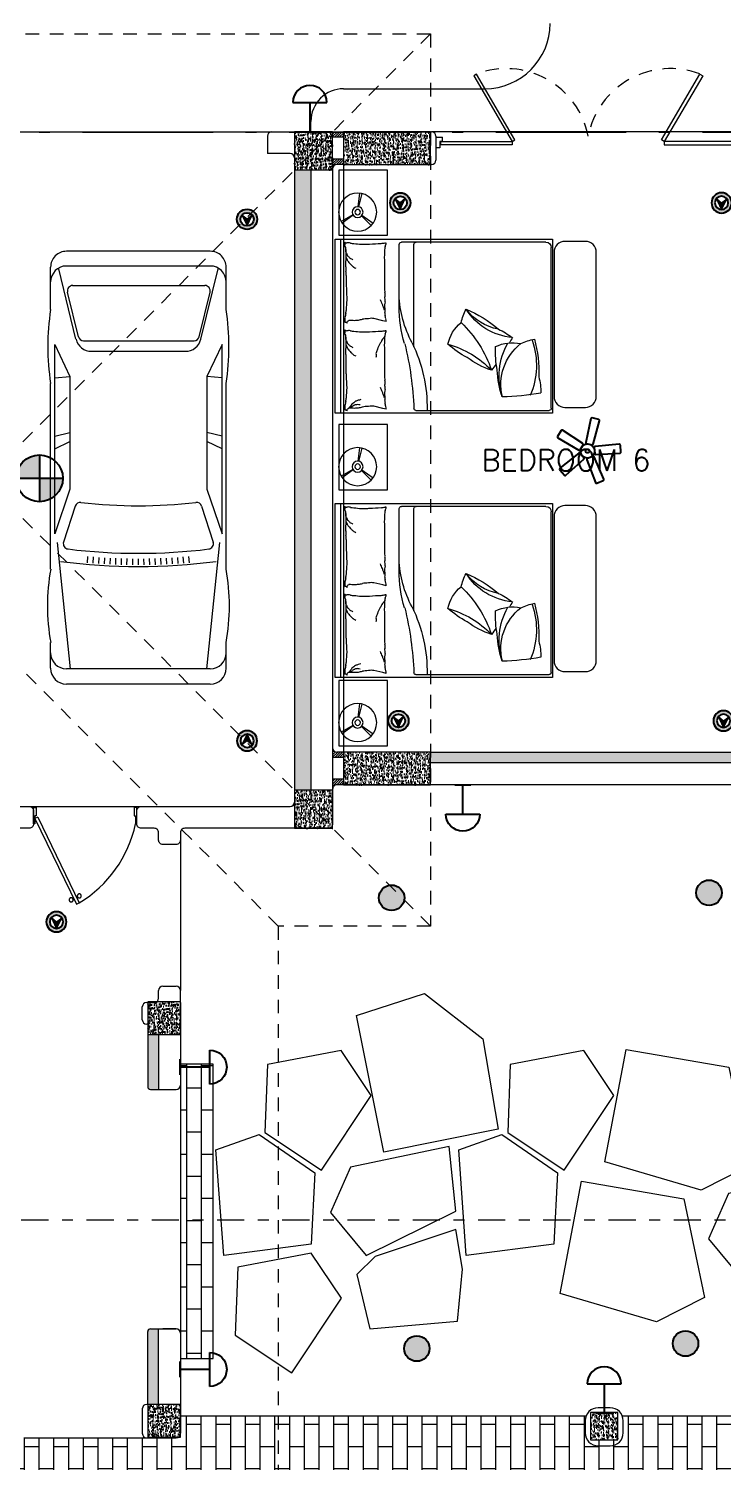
# Model space of a CAD drawing. Header units: metres. Extents: x 14 to 2416, y -346 to 476.
# Drawn here: x 33.16 to 39.54, y -214.56 to -201.39 of the extents above; entities that cross this region are included whole.
import ezdxf

# ---------------------------------------------------------------- set-up
doc = ezdxf.new("R2010")
doc.units = ezdxf.units.M
for name, pattern in [('0', [0]), ('ACAD_ISO10W100', [18, 12, -3, 0, -3]), ('CONTINU', [0]), ('DASHDOT', [1, 0.5, -0.25, 0, -0.25]), ('HIDDEN2', [0.1875, 0.125, -0.0625])]:
    doc.linetypes.add(name, pattern=pattern)
doc.layers.get('0').update_dxf_attribs({"linetype": '0', "lineweight": 20})
for name, color, linetype, lineweight in [('02_mobiliario', 250, 'Continuous', 5), ('A-ANNO-TEXT', 20, 'Continuous', 13), ('A-DOOR', 35, 'Continuous', 5), ('A-SECT-IDEN', 251, 'CONTINU', 9), ('A-WALL', 250, 'Continuous', 20), ('baños', 251, 'Continuous', 0), ('calle', 254, 'Continuous', 0), ('Columnas', 7, 'Continuous', 18), ('MAVA', 1, 'Continuous', 15), ('MOBILIARIOS', 252, 'Continuous', 0), ('piso', 253, 'Continuous', 0), ('PLF 01', 252, 'Continuous', 9), ('textos', 7, 'Continuous', 0)]:
    doc.layers.add(name, color=color, linetype=linetype, lineweight=lineweight)
doc.layers.add('HATCH', color=8, linetype='Continuous')
doc.layers.add('MAVA Luminarias', color=1, linetype='Continuous')
doc.layers.add('hatch piso', color=253, linetype='Continuous', lineweight=0, transparency=0.7)
doc.layers.add('RELLENO SECCION', color=8, linetype='Continuous', lineweight=0, transparency=0.4)
doc.layers.add('SOLAR', color=7, linetype='ACAD_ISO10W100', lineweight=9, true_color=0xff1414)
doc.layers.add('Techos 1', color=7, linetype='HIDDEN2', lineweight=9, true_color=0x42391a)
doc.styles.get("Standard").update_dxf_attribs({"font": 'arial.ttf', "height": 0.1875})

# ---------------------------------------------------------------- blocks, each defined once
blk = doc.blocks.new('puerta 1.00')
at = {"layer": 'A-DOOR'}
for p, q in [((-0.15, -0.012), (-0.937, -0.395)), ((-0.138, -0.038), (-0.925, -0.42)), ((-0.138, -0.038), (-0.15, -0.012)), ((-0.937, -0.395), (-0.925, -0.42)), ((-0.895, -0.374), (-0.9, -0.364)), ((-0.878, -0.366), (-0.883, -0.356)), ((-0.865, -0.392), (-0.86, -0.402)), ((-0.882, -0.4), (-0.877, -0.41))]:
    blk.add_line(p, q, dxfattribs=at)
for points in [[(-0.05, 0), (-0.05, -0.025), (-0.125, -0.025), (-0.125, -0.012), (-0.2, -0.012), (-0.2, 0), (-0.05, 0)], [(-0.05, -0.95), (-0.05, -0.925), (-0.125, -0.925), (-0.125, -0.937), (-0.2, -0.937), (-0.2, -0.95), (-0.05, -0.95)]]:
    blk.add_lwpolyline(points, dxfattribs=at)
blk.add_arc((0.037, 0.16), 1.123, 211.1336, 257.8343, dxfattribs=at)
for points in [[(-0.898, -0.364), (-0.903, -0.364), (-0.912, -0.359), (-0.917, -0.35), (-0.917, -0.34), (-0.912, -0.332), (-0.903, -0.327), (-0.893, -0.327), (-0.884, -0.332), (-0.879, -0.34), (-0.879, -0.35), (-0.884, -0.359), (-0.893, -0.364), (-0.898, -0.364)], [(-0.862, -0.439), (-0.867, -0.439), (-0.875, -0.434), (-0.88, -0.426), (-0.88, -0.416), (-0.875, -0.407), (-0.867, -0.402), (-0.857, -0.402), (-0.848, -0.407), (-0.843, -0.416), (-0.843, -0.426), (-0.848, -0.434), (-0.857, -0.439), (-0.862, -0.439)]]:
    blk.add_open_spline(points, degree=2, dxfattribs=at)
blk = doc.blocks.new('A$Ca7b09788')
at = {"layer": 'A-DOOR'}
for p, q in [((0, 0.101), (0.06, 0.101)), ((0.035, 0.001), (0, 0.001)), ((0.035, 0.061), (0.035, 0.001)), ((0.06, 0.061), (0.035, 0.061)), ((0.06, 0.061), (0.06, 0.101)), ((2.8, 0.1), (2.74, 0.1)), ((2.74, 0.06), (2.74, 0.1)), ((2.74, 0.06), (2.765, 0.06)), ((2.765, 0.06), (2.765, 0)), ((2.765, 0), (2.8, 0))]:
    blk.add_line(p, q, dxfattribs=at)
for points in [[(0.347, 0.665), (0.7, 0.06), (0.726, 0.076), (0.373, 0.68)], [(2.453, 0.665), (2.1, 0.06), (2.074, 0.076), (2.427, 0.68)], [(0.045, 0.061), (0.7, 0.06), (0.7, 0.03), (0.045, 0.03)], [(2.752, 0.06), (2.1, 0.06), (2.1, 0.03), (2.752, 0.03)]]:
    blk.add_lwpolyline(points, close=True, dxfattribs=at)
at = {"layer": 'A-DOOR', "linetype": 'HIDDEN2'}
for centre, start, end in [((0.645, -0.04), 11.1544, 110.647), ((2.155, -0.04), 69.353, 168.8456)]:
    blk.add_arc(centre, 0.77, start, end, dxfattribs=at)
blk = doc.blocks.new('PL BASE 1N NASAS 09')
at = {"layer": 'HATCH'}
h = blk.add_hatch(dxfattribs=at)
h.set_pattern_fill('AR-CONC', color=256, scale=0.00032)
h.paths.add_polyline_path([(-114.781, -35.6), (-114.431, -35.6), (-114.431, -35.25), (-114.781, -35.25)])
h = blk.add_hatch(dxfattribs=at)
h.set_pattern_fill('AR-CONC', color=256, scale=0.00032)
h.paths.add_polyline_path([(-114.331, -35.25), (-114.331, -35.55), (-113.531, -35.55), (-113.531, -35.25)])
h = blk.add_hatch(dxfattribs=at)
h.set_pattern_fill('AR-CONC', color=256, scale=0.00032)
h.paths.add_polyline_path([(-114.331, -40.95), (-114.331, -41.25), (-113.531, -41.25), (-113.531, -40.95)])
h = blk.add_hatch(dxfattribs=at)
h.set_pattern_fill('AR-CONC', color=256, scale=0.00032)
h.paths.add_polyline_path([(-114.781, -41.65), (-114.431, -41.65), (-114.431, -41.3), (-114.781, -41.3)])
h = blk.add_hatch(dxfattribs=at)
h.set_pattern_fill('AR-CONC', color=256, scale=0.00032)
h.paths.add_polyline_path([(-116.131, -43.544), (-115.831, -43.544), (-115.831, -43.244), (-116.131, -43.244)])
h = blk.add_hatch(dxfattribs=at)
h.set_pattern_fill('AR-CONC', color=256, scale=0.00032)
h.paths.add_polyline_path([(-116.131, -47.244), (-115.831, -47.244), (-115.831, -46.944), (-116.131, -46.944)])
h = blk.add_hatch(dxfattribs=at)
h.set_pattern_fill('AR-CONC', color=256, scale=0.00032)
h.paths.add_polyline_path([(-112.059, -47.269), (-111.809, -47.269), (-111.809, -47.019), (-112.059, -47.019)])
at = {"layer": 'PLF 01'}
h = blk.add_hatch(dxfattribs=at)
h.set_pattern_fill('LINE', color=256, scale=0.005, angle=45)
h.paths.add_polyline_path([(-114.331, -35.25), (-114.431, -35.25), (-114.431, -35.3), (-114.331, -35.3)])
h = blk.add_hatch(dxfattribs=at)
h.set_pattern_fill('LINE', color=256, scale=0.005, angle=45)
edge = h.paths.add_edge_path()
edge.add_line((-114.331, -35.5), (-114.431, -35.5))
edge.add_line((-114.431, -35.5), (-114.431, -35.49))
edge.add_line((-114.431, -35.49), (-114.431, -35.59))
edge.add_arc((-114.391, -35.59), 0.04, 90, 180, ccw=False)
edge.add_line((-114.391, -35.55), (-114.331, -35.55))
edge.add_line((-114.331, -35.55), (-114.331, -35.5))
h = blk.add_hatch(dxfattribs=at)
h.set_pattern_fill('LINE', color=256, scale=0.005, angle=45)
edge = h.paths.add_edge_path()
edge.add_line((-114.331, -41), (-114.431, -41))
edge.add_line((-114.431, -41), (-114.431, -41.01))
edge.add_line((-114.431, -41.01), (-114.431, -40.91))
edge.add_arc((-114.391, -40.91), 0.04, 180, 270)
edge.add_line((-114.391, -40.95), (-114.331, -40.95))
edge.add_line((-114.331, -40.95), (-114.331, -41))
h = blk.add_hatch(dxfattribs=at)
h.set_pattern_fill('LINE', color=256, scale=0.005, angle=45)
h.paths.add_polyline_path([(-114.331, -41.2), (-114.431, -41.2), (-114.431, -41.29, -0.414214), (-114.391, -41.25), (-114.331, -41.25)])
at = {"layer": 'RELLENO SECCION', "true_color": 0xc7c8ca}
h = blk.add_hatch(color=9, dxfattribs=at)
h.dxf.hatch_style = 1
h.paths.add_polyline_path([(-114.631, -35.6), (-114.781, -35.6), (-114.781, -41.3), (-114.631, -41.3)])
h = blk.add_hatch(color=9, dxfattribs=at)
h.dxf.hatch_style = 1
h.paths.add_polyline_path([(-112.399, -41.05), (-110.23, -41.05), (-110.23, -41), (-110.231, -40.909, -0.41843), (-110.271, -40.95), (-113.531, -40.95), (-113.531, -41.05)])
h = blk.add_hatch(color=9, dxfattribs=at)
h.dxf.hatch_style = 1
edge = h.paths.add_edge_path()
edge.add_line((-116.181, -43.45), (-116.131, -43.544))
edge.add_line((-116.131, -43.544), (-116.031, -43.544))
edge.add_line((-116.031, -43.544), (-116.031, -44.05))
edge.add_line((-116.031, -44.05), (-116.106, -44.05))
edge.add_arc((-116.106, -44.025), 0.025, 180, 270, ccw=False)
edge.add_line((-116.131, -44.025), (-116.131, -43.584))
edge.add_line((-116.131, -43.584), (-116.131, -43.557))
edge.add_line((-116.131, -43.557), (-116.131, -43.544))
edge.add_line((-116.131, -43.544), (-116.181, -43.45))
h = blk.add_hatch(color=9, dxfattribs=at)
h.dxf.hatch_style = 1
edge = h.paths.add_edge_path()
edge.add_line((-116.131, -46.85), (-116.131, -46.944))
edge.add_line((-116.131, -46.944), (-116.031, -46.944))
edge.add_line((-116.031, -46.944), (-116.031, -46.25))
edge.add_line((-116.031, -46.25), (-116.106, -46.25))
edge.add_arc((-116.106, -46.275), 0.025, 90, 180)
edge.add_line((-116.131, -46.275), (-116.131, -46.715))
edge.add_line((-116.131, -46.715), (-116.131, -46.743))
edge.add_line((-116.131, -46.743), (-116.131, -46.755))
edge.add_line((-116.131, -46.755), (-116.131, -46.85))
at = {"layer": 'A-WALL'}
for p, q in [((-114.991, -35.25), (-113.521, -35.25)), ((-115.031, -35.29), (-115.031, -35.45)), ((-114.331, -35.3), (-114.431, -35.3)), ((-113.481, -35.29), (-113.481, -35.51)), ((-114.821, -35.45), (-115.031, -35.45)), ((-114.431, -35.49), (-114.431, -41.29)), ((-114.331, -35.5), (-114.431, -35.5)), ((-114.781, -35.6), (-114.781, -41.3)), ((-114.631, -35.6), (-114.631, -41.3)), ((-114.331, -35.55), (-114.391, -35.55)), ((-113.521, -35.55), (-113.531, -35.55)), ((-114.331, -41), (-114.431, -41)), ((-114.331, -40.95), (-114.391, -40.95)), ((-113.531, -40.95), (-110.271, -40.95)), ((-112.399, -41.05), (-113.531, -41.05)), ((-110.23, -41.05), (-112.399, -41.05)), ((-114.331, -41.2), (-114.431, -41.2)), ((-107.721, -41.25), (-112.401, -41.25)), ((-116.031, -43.21), (-116.031, -43.14)), ((-115.991, -43.1), (-115.871, -43.1)), ((-115.831, -43.25), (-115.831, -43.14)), ((-116.181, -43.41), (-116.181, -43.29)), ((-116.141, -43.25), (-116.071, -43.25)), ((-115.831, -43.25), (-115.831, -44.01)), ((-116.131, -43.45), (-116.141, -43.45)), ((-116.131, -43.544), (-116.131, -44.025)), ((-116.031, -43.544), (-116.031, -44.05)), ((-116.106, -44.05), (-115.871, -44.05)), ((-116.131, -46.944), (-116.131, -46.275)), ((-116.106, -46.25), (-115.871, -46.25)), ((-116.031, -46.944), (-116.031, -46.25)), ((-115.831, -46.29), (-115.831, -47.21)), ((-116.181, -46.984), (-116.181, -47.21)), ((-116.131, -46.944), (-116.141, -46.944)), ((-116.141, -47.25), (-115.871, -47.25))]:
    blk.add_line(p, q, dxfattribs=at)
at = {"layer": 'A-WALL', "transparency": 33554684}
blk.add_line((-115.871, -46.25), (-115.991, -46.25), dxfattribs=at)
at = {"layer": 'A-WALL'}
for points in [[(-112.401, -41.25), (-114.391, -41.25, 0.414214), (-114.431, -41.29), (-114.431, -41.61, -0.414214), (-114.471, -41.65), (-115.791, -41.65, 0.414214), (-115.831, -41.69), (-115.831, -41.76, -0.414214), (-115.871, -41.8), (-115.991, -41.8, -0.414214), (-116.031, -41.76), (-116.031, -41.69, 0.414214), (-116.071, -41.65), (-116.191, -41.65, -0.414214), (-116.231, -41.61), (-116.231, -41.49, -0.414214), (-116.191, -41.45), (-114.821, -41.45)], [(-122.041, -41.45), (-117.221, -41.45, -0.414214), (-117.181, -41.49), (-117.181, -41.61, -0.414214), (-117.221, -41.65), (-117.881, -41.65, 0.414214), (-117.931, -41.7), (-117.931, -42.01, -0.414214), (-117.971, -42.05), (-118.081, -42.05)]]:
    blk.add_lwpolyline(points, format="xyb", dxfattribs=at)
blk.add_lwpolyline([(-111.989, -47.325), (-111.879, -47.325, 0.414214), (-111.759, -47.205), (-111.759, -47.095, 0.414214), (-111.879, -46.975), (-111.989, -46.975, 0.414214), (-112.109, -47.095), (-112.109, -47.205, 0.414214)], format="xyb", close=True, dxfattribs=at)
for centre, start, end in [((-114.991, -35.29), 90, 180), ((-113.521, -35.29), 0, 90), ((-114.821, -35.49), 0, 90), ((-113.521, -35.51), 270, 0), ((-114.391, -35.59), 90, 180), ((-114.391, -40.91), 180, 270), ((-114.821, -41.41), 270, 0), ((-115.991, -43.14), 90, 180), ((-115.871, -43.14), 0, 90), ((-116.141, -43.29), 90, 180), ((-116.071, -43.21), 270, 0), ((-116.141, -43.41), 180, 270), ((-115.871, -44.01), 270, 0), ((-115.871, -46.29), 360, 90), ((-116.141, -46.984), 90, 180), ((-116.141, -47.21), 180, 270), ((-115.871, -47.21), 270, 360)]:
    blk.add_arc(centre, 0.04, start, end, dxfattribs=at)
at = {"layer": 'A-WALL', "transparency": 33554684}
for centre, start, end in [((-116.106, -44.025), 180, 270), ((-116.106, -46.275), 90, 180)]:
    blk.add_arc(centre, 0.025, start, end, dxfattribs=at)
at = {"layer": 'Columnas'}
for points in [[(-114.781, -35.6), (-114.431, -35.6), (-114.431, -35.25), (-114.781, -35.25)], [(-114.331, -35.25), (-114.331, -35.55), (-113.531, -35.55), (-113.531, -35.25)], [(-114.331, -40.95), (-114.331, -41.25), (-113.531, -41.25), (-113.531, -40.95)], [(-114.781, -41.65), (-114.431, -41.65), (-114.431, -41.3), (-114.781, -41.3)], [(-116.131, -43.544), (-115.831, -43.544), (-115.831, -43.244), (-116.131, -43.244)], [(-116.131, -47.244), (-115.831, -47.244), (-115.831, -46.944), (-116.131, -46.944)], [(-112.059, -47.269), (-111.809, -47.269), (-111.809, -47.019), (-112.059, -47.019)]]:
    blk.add_lwpolyline(points, close=True, dxfattribs=at)
at = {"layer": 'piso'}
for p, q in [((-121.871, -35.25), (-114.991, -35.25)), ((-110.641, -35.25), (-113.521, -35.25)), ((-117.221, -41.45), (-116.191, -41.45)), ((-115.831, -41.73), (-115.831, -43.14)), ((-115.531, -43.819), (-115.831, -43.819)), ((-115.531, -46.521), (-115.531, -43.819)), ((-115.831, -44.01), (-115.831, -46.32)), ((-115.831, -46.521), (-115.531, -46.521)), ((-115.831, -47.05), (-112.1, -47.05)), ((-111.768, -47.05), (-106.499, -47.05)), ((-117.271, -47.25), (-116.141, -47.25))]:
    blk.add_line(p, q, dxfattribs=at)
at = {"layer": 'piso', "color": 252, "true_color": 0x939598}
blk.add_line((-114.331, -35.55), (-114.331, -40.95), dxfattribs=at)
at = {"layer": 'Techos 1'}
for p, q in [((-123.331, -34.35), (-113.531, -34.35)), ((-113.531, -34.35), (-117.631, -38.45)), ((-113.531, -34.35), (-113.531, -42.55)), ((-113.531, -42.55), (-117.631, -38.45)), ((-114.931, -42.55), (-118.081, -39.4)), ((-113.531, -42.55), (-114.931, -42.55)), ((-114.931, -42.55), (-114.931, -47.95))]:
    blk.add_line(p, q, dxfattribs=at)
at = {"color": 1}
blk.add_blockref('A$Ca7b09788', (-113.481, -35.399), dxfattribs=at)
at = {"layer": 'A-DOOR', "rotation": 90.00000000000001}
blk.add_blockref('puerta 1.00', (-117.181, -41.41), dxfattribs=at)
at = {"layer": 'baños', "linetype": 'Continuous'}
for tag in ['MODELNUMBER', 'TRADENAME', 'PRODUCT', 'MATERIAL']:
    blk.add_attdef(tag, (-121.656, -54.827), '', height=0.0000254, rotation=359.9999, dxfattribs=at)
at = {"layer": 'textos', "insert": (-113.197, -38.364), "char_height": 0.195, "width": 3.40488, "attachment_point": 7}
blk.add_mtext('{\\Fromans|c0; BEDROOM 6}', dxfattribs=at)
blk = doc.blocks.new('carro1')
at = {"layer": 'MOBILIARIOS'}
for p, q in [((-0.32, 1.577), (-0.709, 1.577)), ((-0.32, 1.577), (-0.709, 1.577)), ((-0.047, 1.344), (-0.695, 1.502)), ((-0.047, 1.344), (-0.695, 1.502)), ((0, 1.539), (0.294, 1.4)), ((1.742, 1.539), (0, 1.539)), ((1.742, 1.539), (0, 1.539)), ((0, 1.539), (0.294, 1.4)), ((0.309, 1.539), (0.294, 1.4)), ((0.309, 1.539), (0.294, 1.4)), ((2.066, 1.577), (0.359, 1.577)), ((2.066, 1.577), (0.359, 1.577)), ((0.845, 1.539), (0.81, 1.4)), ((0.845, 1.539), (0.81, 1.4)), ((0.959, 1.539), (0.893, 1.4)), ((0.959, 1.539), (0.893, 1.4)), ((1.33, 1.4), (1.742, 1.539)), ((1.33, 1.4), (1.742, 1.539)), ((1.487, 1.35), (1.817, 1.457)), ((1.487, 1.35), (1.817, 1.457)), ((1.822, 1.516), (2.983, 1.397)), ((1.822, 1.516), (2.983, 1.397)), ((2.976, 1.577), (2.741, 1.577)), ((2.976, 1.577), (2.741, 1.577)), ((-0.855, 1.431), (-0.855, 0.109)), ((-0.855, 1.431), (-0.855, 0.109)), ((-0.72, 1.431), (-0.72, 0.109)), ((-0.72, 1.431), (-0.72, 0.109)), ((-0.541, 0.165), (-0.541, 1.382)), ((-0.541, 0.165), (-0.541, 1.382)), ((-0.07, 1.329), (-0.48, 1.429)), ((-0.07, 1.329), (-0.48, 1.429)), ((0.294, 1.4), (1.33, 1.4)), ((0.294, 1.4), (1.33, 1.4)), ((2.983, 1.431), (2.983, 0.109)), ((2.983, 1.431), (2.983, 0.109)), ((3.123, 1.431), (3.123, 0.109)), ((3.123, 1.431), (3.123, 0.109)), ((-0.033, 0.265), (-0.033, 1.282)), ((-0.033, 0.265), (-0.033, 1.282)), ((0.065, 1.202), (0.065, 0.337)), ((0.065, 1.202), (0.065, 0.337)), ((2.007, 1.239), (1.95, 1.234)), ((2.007, 1.239), (1.95, 1.234)), ((2.011, 1.187), (1.954, 1.182)), ((2.011, 1.187), (1.954, 1.182)), ((2.015, 1.135), (1.958, 1.131)), ((2.015, 1.135), (1.958, 1.131)), ((2.018, 1.083), (1.961, 1.079)), ((2.018, 1.083), (1.961, 1.079)), ((2.021, 1.03), (1.964, 1.028)), ((2.021, 1.03), (1.964, 1.028)), ((2.023, 0.978), (1.966, 0.976)), ((2.023, 0.978), (1.966, 0.976)), ((2.025, 0.926), (1.968, 0.925)), ((2.025, 0.926), (1.968, 0.925)), ((2.026, 0.874), (1.969, 0.873)), ((2.026, 0.874), (1.969, 0.873)), ((2.027, 0.822), (1.97, 0.821)), ((2.027, 0.822), (1.97, 0.821)), ((2.026, 0.665), (1.969, 0.667)), ((2.026, 0.665), (1.969, 0.667)), ((2.027, 0.77), (1.97, 0.77)), ((2.027, 0.77), (1.97, 0.77)), ((2.027, 0.718), (1.97, 0.718)), ((2.027, 0.718), (1.97, 0.718)), ((2.023, 0.561), (1.966, 0.563)), ((2.023, 0.561), (1.966, 0.563)), ((2.025, 0.613), (1.968, 0.615)), ((2.025, 0.613), (1.968, 0.615)), ((2.015, 0.405), (1.958, 0.409)), ((2.015, 0.405), (1.958, 0.409)), ((2.018, 0.457), (1.961, 0.46)), ((2.018, 0.457), (1.961, 0.46)), ((2.021, 0.509), (1.964, 0.512)), ((2.021, 0.509), (1.964, 0.512)), ((2.007, 0.301), (1.95, 0.306)), ((2.007, 0.301), (1.95, 0.306)), ((2.011, 0.353), (1.954, 0.357)), ((2.011, 0.353), (1.954, 0.357)), ((-0.047, 0.195), (-0.695, 0.038)), ((-0.047, 0.195), (-0.695, 0.038)), ((-0.07, 0.218), (-0.48, 0.118)), ((-0.07, 0.218), (-0.48, 0.118)), ((0, 0), (0.294, 0.139)), ((0, 0), (0.294, 0.139)), ((0.309, 0), (0.294, 0.139)), ((0.294, 0.139), (1.33, 0.139)), ((0.309, 0), (0.294, 0.139)), ((0.294, 0.139), (1.33, 0.139)), ((0.845, 0), (0.81, 0.139)), ((0.845, 0), (0.81, 0.139)), ((0.959, 0), (0.893, 0.139)), ((0.959, 0), (0.893, 0.139)), ((1.33, 0.139), (1.742, 0)), ((1.33, 0.139), (1.742, 0)), ((1.487, 0.189), (1.817, 0.082)), ((1.487, 0.189), (1.817, 0.082)), ((1.822, 0.024), (2.983, 0.143)), ((1.822, 0.024), (2.983, 0.143)), ((1.742, 0), (0, 0)), ((1.742, 0), (0, 0)), ((-0.32, -0.038), (-0.709, -0.038)), ((-0.32, -0.038), (-0.709, -0.038)), ((2.066, -0.038), (0.359, -0.038)), ((2.066, -0.038), (0.359, -0.038)), ((2.976, -0.038), (2.741, -0.038)), ((2.976, -0.038), (2.741, -0.038))]:
    blk.add_line(p, q, dxfattribs=at)
for centre, radius, start, end in [((0.02, -0.727), 2.329, 81.6216, 98.3784), ((0.02, -0.727), 2.329, 81.6216, 98.3784), ((2.403, -0.29), 1.897, 79.7616, 100.2384), ((2.403, -0.29), 1.897, 79.7616, 100.2384), ((-0.709, 1.431), 0.146, 89.9174, 180.0824), ((-0.709, 1.431), 0.146, 89.9174, 180.0824), ((-0.574, 1.431), 0.146, 90.0172, 179.9829), ((-0.574, 1.431), 0.146, 90.0172, 179.9829), ((1.832, 1.411), 0.0487, 6.8356, 108.1699), ((1.832, 1.411), 0.0487, 6.8356, 108.1699), ((-3.35, 0.77), 5.392, 352.3671, 7.6329), ((-3.35, 0.77), 5.392, 352.3671, 7.6329), ((2.836, 1.431), 0.146, 0.0171, 89.9829), ((2.836, 1.431), 0.146, 0.0171, 89.9829), ((2.976, 1.431), 0.146, 0.0171, 89.9829), ((2.976, 1.431), 0.146, 0.0171, 89.9829), ((-0.492, 1.381), 0.0488, 76.3661, 179.9108), ((-0.492, 1.381), 0.0488, 76.3661, 179.9108), ((-0.082, 1.282), 0.0488, 359.911, 76.2607), ((-0.082, 1.282), 0.0488, 359.911, 76.2607), ((-0.082, 1.202), 0.146, 0.0444, 76.3177), ((-0.082, 1.202), 0.146, 0.0444, 76.3177), ((1.502, 1.304), 0.049, 108.1055, 185.9744), ((1.502, 1.304), 0.049, 108.1055, 185.9744), ((-3.411, 0.77), 5.331, 353.0262, 6.9738), ((-3.411, 0.77), 5.331, 353.0262, 6.9738), ((-3.379, 0.77), 4.862, 353.7528, 6.2472), ((-3.379, 0.77), 4.862, 353.7528, 6.2472), ((-0.082, 0.265), 0.0488, 283.7393, 0.0891), ((-0.082, 0.265), 0.0488, 283.7393, 0.0891), ((-0.082, 0.338), 0.146, 283.6822, 359.9556), ((-0.082, 0.338), 0.146, 283.6822, 359.9556), ((-0.492, 0.166), 0.0488, 180.0891, 283.6339), ((-0.492, 0.166), 0.0488, 180.0891, 283.6339), ((1.502, 0.236), 0.049, 174.0256, 251.8945), ((1.502, 0.236), 0.049, 174.0256, 251.8945), ((-0.709, 0.109), 0.146, 179.9176, 270.0825), ((-0.709, 0.109), 0.146, 179.9176, 270.0825), ((-0.574, 0.109), 0.146, 180.0171, 269.9828), ((-0.574, 0.109), 0.146, 180.0171, 269.9828), ((1.832, 0.128), 0.0487, 251.8301, 353.1644), ((1.832, 0.128), 0.0487, 251.8301, 353.1644), ((2.836, 0.109), 0.146, 270.0171, 359.9829), ((2.836, 0.109), 0.146, 270.0171, 359.9829), ((2.976, 0.109), 0.146, 270.0171, 359.9829), ((2.976, 0.109), 0.146, 270.0171, 359.9829), ((0.02, 2.266), 2.329, 261.6216, 278.3784), ((0.02, 2.266), 2.329, 261.6216, 278.3784), ((2.403, 1.83), 1.897, 259.7616, 280.2384), ((2.403, 1.83), 1.897, 259.7616, 280.2384)]:
    blk.add_arc(centre, radius, start, end, dxfattribs=at)
blk = doc.blocks.new('A$Ca0281d7f')
at = {"layer": 'MOBILIARIOS'}
for p, q in [((0.401, 1.6), (0.401, 0)), ((2.401, 1.6), (0.401, 1.6)), ((2.348, 0), (2.348, 1.6)), ((2.401, 0), (2.401, 1.6)), ((0.413, 0.046), (0.413, 1.522)), ((0.463, 1.572), (1.792, 1.572)), ((1.676, 0.611), (1.676, 1.552)), ((1.812, 0.98), (1.812, 1.552)), ((1.932, 0.843), (1.962, 0.85)), ((1.962, 0.85), (2.045, 0.871)), ((0.401, 0), (2.401, 0)), ((1.658, 0.026), (0.433, 0.026)), ((1.932, 0.037), (1.962, 0.044)), ((1.962, 0.044), (2.045, 0.065))]:
    blk.add_line(p, q, dxfattribs=at)
blk.add_lwpolyline([(0.1, 1.579), (0.288, 1.579, -0.414214), (0.388, 1.479), (0.388, 0.154, -0.414214), (0.288, 0.054), (0.1, 0.054, -0.414214), (0, 0.154), (0, 1.479, -0.414214)], format="xyb", close=True, dxfattribs=at)
for centre, radius, start, end in [((0.463, 1.522), 0.05, 90, 180), ((1.656, 1.552), 0.02, 0, 90), ((1.792, 1.552), 0.02, 0, 90), ((1.931, 1.564), 0.00132, 286.6978, 7.1204), ((1.847, 1.538), 0.0875, 7.1204, 16.2212), ((1.936, 1.583), 0.0193, 260.0016, 286.6978), ((1.866, 1.514), 0.0767, 16.2212, 27.2841), ((1.984, 1.546), 0.0453, 192.869, 207.2841), ((1.921, 1.244), 0.321, 80.0016, 86.4951), ((2.089, 1.534), 0.146, 183.574, 192.869), ((3.111, 1.507), 1.164, 180.2865, 183.574), ((1.251, -12.056), 13.636, 86.4951, 86.945), ((2.045, 0.19), 1.365, 86.945, 88.3669), ((2.158, 0.875), 0.679, 88.3669, 93.3687), ((2.299, 0.649), 0.913, 93.3687, 97.6809), ((2.287, 1.367), 0.198, 97.6809, 102.1095), ((2.226, 1.807), 0.246, 278.1335, 282.1095), ((2.289, 1.597), 0.0328, 248.579, 278.1335), ((2.382, 1.419), 0.0992, 143.9136, 164.0648), ((2.3, 1.55), 0.0156, 68.579, 111.9904), ((0.807, 1.46), 1.494, 358.0921, 0.5757), ((1.483, 1.55), 0.821, 354.7408, 358.0921), ((2.401, 1.484), 0.0992, 164.0648, 184.2159), ((2.257, 1.55), 0.0539, 329.3487, 354.7408), ((2.31, 1.565), 0.00428, 111.9904, 191.8931), ((2.309, 1.571), 0.00232, 250.436, 11.8931), ((2.314, 1.573), 0.00342, 201.7883, 250.436), ((2.34, 1.548), 0.0289, 149.3487, 184.3025), ((2.338, 1.572), 0.0251, 184.3025, 201.7883), ((7.667, 1.338), 5.719, 179.0296, 180.2865), ((2.307, 1.157), 0.2, 113.0028, 118.3168), ((2.26, 1.303), 0.0493, 118.3168, 129.0349), ((2.399, 1.191), 0.225, 129.0349, 136.1885), ((2.297, 1.33), 0.0992, 108.4397, 126.1766), ((2.564, 1.122), 0.392, 136.1885, 141.6114), ((2.345, 1.366), 0.0992, 126.1766, 143.9136), ((2.35, 1.358), 0.0768, 141.6114, 152.7604), ((2.508, 1.323), 0.234, 152.7604, 159.1397), ((1.43, 1.337), 0.873, 0.5757, 4.8018), ((2.592, 1.333), 0.29, 177.4614, 184.8018), ((15.928, 0.997), 13.983, 178.7205, 179.5243), ((-1.477, 1.251), 3.773, 356.7919, 0.0008), ((1.775, 1.345), 0.529, 349.8101, 353.9133), ((2.454, 1.282), 0.152, 169.8101, 177.4614), ((0.828, 1.119), 0.985, 331.4328, 358.1261), ((0.54, 1.138), 1.405, 355.3824, 357.2509), ((3.158, 1.015), 1.216, 175.3824, 177.3904), ((0.719, 1.259), 0.566, 275.3391, 327.6895), ((1.653, -0.116), 1.165, 113.0642, 130.3209), ((0.809, 1.252), 0.488, 280.6986, 322.6864), ((0.709, 0.707), 0.548, 13.2034, 27.0362), ((0.742, 0.967), 1.071, 342.1966, 0.7418), ((1.714, 0.979), 0.23, 357.2509, 11.5586), ((2.06, 0.886), 0.12, 162.6136, 173.5659), ((2.089, 0.951), 0.146, 173.5659, 191.5586), ((1.25, 1.192), 0.739, 340.572, 342.8018), ((1.269, 1.246), 0.739, 338.3423, 340.572), ((1.289, 1.295), 0.739, 336.5156, 338.3423), ((1.307, 1.338), 0.739, 334.6889, 336.5156), ((1.613, 0.95), 0.683, 0, 7.5469), ((2.063, 0.885), 0.242, 7.5469, 15.744), ((1.987, 0.051), 1.08, 133.6306, 161.4288), ((1.015, 0.557), 0.358, 12.4782, 50.4625), ((1.664, 0.888), 0.271, 350.5159, 355.9171), ((1.931, 0.843), 0.000917, 355.9171, 104.0449), ((1.715, 0.938), 0.23, 342.6136, 350.5159), ((2.048, 0.938), 0.0677, 267.3351, 284.0452), ((2.156, 1.525), 0.659, 261.9949, 267.3351), ((2.193, 1.177), 0.317, 257.8016, 261.9949), ((2, -0.006), 0.882, 77.8016, 80.3156), ((2.186, 0.652), 0.204, 80.3156, 90), ((2.274, 0.364), 0.492, 90, 96.2324), ((2.258, 0.825), 0.0342, 4.4002, 63.4195), ((2.305, 0.825), 0.0131, 63.4195, 168.7276), ((2.605, 0.961), 0.305, 188.4372, 195.744), ((2.472, 0.878), 0.161, 180, 188.4372), ((2.402, 0.837), 0.0904, 168.7276, 180), ((1.692, 0.373), 1.165, 164.6278, 181.8845), ((1.239, 0.439), 0.689, 160.2936, 203.6414), ((0.46, 0.144), 0.548, 64.767, 78.5998), ((1.213, 0.109), 0.734, 115.259, 126.9351), ((2.713, 1.725), 2.198, 207.9248, 209.3793), ((1.931, 0.758), 0.00132, 286.6978, 7.1204), ((1.847, 0.732), 0.0875, 7.1204, 16.2212), ((1.936, 0.777), 0.0193, 260.0016, 286.6978), ((1.866, 0.708), 0.0767, 16.2212, 27.2841), ((1.984, 0.74), 0.0453, 192.869, 207.2841), ((1.921, 0.438), 0.321, 80.0016, 86.4951), ((2.089, 0.728), 0.146, 183.574, 192.869), ((2.562, 1.097), 0.729, 212.135, 215.8263), ((3.111, 0.701), 1.164, 180.2865, 183.574), ((2.251, 0.81), 0.313, 206.4985, 212.135), ((1.251, -12.862), 13.636, 86.4951, 86.945), ((2.045, -0.616), 1.365, 86.945, 88.3669), ((2.158, 0.069), 0.679, 88.3669, 93.3687), ((2.299, -0.157), 0.913, 93.3687, 97.6809), ((2.287, 0.561), 0.198, 97.6809, 102.1095), ((2.226, 1.001), 0.246, 278.1335, 282.1095), ((2.289, 0.791), 0.0328, 248.579, 278.1335), ((2.382, 0.613), 0.0992, 143.9136, 164.0648), ((2.3, 0.744), 0.0156, 68.579, 111.9904), ((0.807, 0.654), 1.494, 358.0921, 0.5757), ((1.483, 0.744), 0.821, 354.7408, 358.0921), ((2.401, 0.678), 0.0992, 164.0648, 184.2159), ((2.257, 0.744), 0.0539, 329.3487, 354.7408), ((2.31, 0.759), 0.00428, 111.9904, 191.8931), ((2.309, 0.765), 0.00232, 250.436, 11.8931), ((2.314, 0.767), 0.00342, 201.7883, 250.436), ((2.34, 0.742), 0.0289, 149.3487, 184.3025), ((2.338, 0.766), 0.0251, 184.3025, 201.7883), ((0.769, 0.29), 0.358, 64.0418, 102.0262), ((0.4, 0.264), 0.477, 346.1849, 52.0017), ((0.286, 0.34), 0.608, 341.81, 30.1351), ((-0.062, 0.567), 0.988, 350.0607, 2.6202), ((1.594, -0.205), 0.87, 105.336, 136.4193), ((0.715, 1.379), 0.988, 298.4971, 311.0566), ((2.945, 0.044), 1.39, 154.2427, 180.7342), ((4.77, -0.088), 3.096, 166.4201, 177.6238), ((7.667, 0.532), 5.719, 179.0296, 180.2865), ((3.292, 1.234), 1.432, 204.3265, 206.4985), ((2.484, 0.774), 0.507, 200.6743, 204.3265), ((2.08, 0.569), 0.058, 184.0828, 200.6743), ((2.297, 0.532), 0.272, 176.4448, 184.0828), ((2.307, 0.351), 0.2, 113.0028, 118.3168), ((2.26, 0.497), 0.0493, 118.3168, 129.0349), ((2.399, 0.384), 0.225, 129.0349, 136.1885), ((2.297, 0.524), 0.0992, 108.4397, 126.1766), ((2.564, 0.316), 0.392, 136.1885, 141.6114), ((2.345, 0.56), 0.0992, 126.1766, 143.9136), ((2.35, 0.552), 0.0768, 141.6114, 152.7604), ((2.508, 0.517), 0.234, 152.7604, 159.1397), ((1.43, 0.531), 0.873, 0.5757, 4.8018), ((2.592, 0.527), 0.29, 177.4614, 184.8018), ((0.124, 0.42), 0.787, 339.9163, 358.2487), ((2.713, 1.725), 2.198, 215.2966, 217.2418), ((0.716, 1.142), 0.787, 288.3527, 306.6851), ((15.928, 0.191), 13.983, 178.7205, 179.5243), ((7.623, 0.343), 5.322, 178.2786, 179.5731), ((1.242, 0.167), 0.734, 166.8226, 178.4988), ((0.54, 0.332), 1.405, 355.3824, 357.2509), ((3.158, 0.209), 1.216, 175.3824, 177.3904), ((1.247, 0.345), 1.049, 353.9133, 0), ((1.775, 0.439), 0.529, 349.8101, 353.9133), ((0.91, 2.347), 2.198, 259.4884, 268.8054), ((1.714, 0.173), 0.23, 357.2509, 11.5586), ((2.089, 0.145), 0.146, 173.5659, 191.5586), ((1.25, 0.386), 0.739, 340.572, 342.8018), ((1.269, 0.44), 0.739, 338.3423, 340.572), ((1.289, 0.489), 0.739, 336.5156, 338.3423), ((1.307, 0.532), 0.739, 334.6889, 336.5156), ((1.613, 0.144), 0.683, 0, 7.5469), ((2.063, 0.078), 0.242, 7.5469, 15.744), ((0.433, 0.046), 0.02, 180, 270), ((1.658, 0.046), 0.02, 270, 345.3738), ((1.664, 0.082), 0.271, 350.5159, 355.9171), ((1.931, 0.037), 0.000917, 355.9171, 104.0449), ((1.715, 0.132), 0.23, 342.6136, 350.5159), ((2.06, 0.08), 0.12, 162.6136, 173.5659), ((2.048, 0.132), 0.0677, 267.3351, 284.0452), ((2.156, 0.719), 0.659, 261.9949, 267.3351), ((2.193, 0.371), 0.317, 257.8016, 261.9949), ((2, -0.812), 0.882, 77.8016, 80.3156), ((2.203, 0.259), 0.14, 253.485, 264.3689), ((2.172, 0.169), 0.0915, 270, 284.6851), ((2.186, -0.154), 0.204, 80.3156, 90), ((2.253, 0.244), 0.14, 242.6012, 253.485), ((2.214, 0.134), 0.0562, 251.2201, 270), ((2.313, 0.209), 0.14, 224.9024, 242.6012), ((2.29, 0.269), 0.206, 248.1851, 251.2201), ((2.274, -0.442), 0.492, 90, 96.2324), ((2.289, 0.211), 0.151, 244.6449, 248.1851), ((2.267, 0.11), 0.0526, 228.5571, 244.6449), ((2.317, 0.115), 0.0899, 216.2641, 228.5571), ((2.373, 0.148), 0.14, 207.2036, 224.9024), ((2.258, 0.019), 0.0342, 4.4002, 63.4195), ((2.305, 0.019), 0.0131, 63.4195, 168.7276), ((2.605, 0.155), 0.305, 188.4372, 195.744), ((2.472, 0.072), 0.161, 180, 188.4372), ((2.402, 0.031), 0.0904, 168.7276, 180)]:
    blk.add_arc(centre, radius, start, end, dxfattribs=at)
blk = doc.blocks.new('A$C8346a57b')
at = {"layer": 'MOBILIARIOS'}
for p, q in [((0.264, 0.26), (0.234, 0.382)), ((0.27, 0.262), (0.255, 0.386)), ((0.236, 0.183), (0.134, 0.11)), ((0.241, 0.177), (0.153, 0.088)), ((0.317, 0.183), (0.419, 0.11)), ((0.32, 0.187), (0.428, 0.125))]:
    blk.add_line(p, q, dxfattribs=at)
blk.add_lwpolyline([(0, 0.598), (0.45, 0.598), (0.45, 0), (0, 0)], close=True, dxfattribs=at)
for radius in [0.175, 0.05, 0.025]:
    blk.add_circle((0.276, 0.212), radius, dxfattribs=at)
blk = doc.blocks.new('PL MUEBLES 1N NASAS 09')
at = {"layer": 'hatch piso'}
h = blk.add_hatch(dxfattribs=at)
h.set_pattern_fill('AR-BRSTD', color=256, scale=0.002, angle=-90)
h.set_pattern_definition([(270, (-8.74588, 232.01007), (0.1354836, -2e-17), []), (0, (-8.74588, 232.01007), (0.1354836, 0.2032), [0.1354836, -0.1354836])])
edge = h.paths.add_edge_path()
edge.add_line((62.33, 47.148), (63.23, 47.148))
edge.add_line((63.23, 47.148), (63.23, 48.448))
edge.add_line((63.23, 48.448), (56.533, 48.448))
edge.add_line((56.533, 48.448), (56.533, 48.273))
edge.add_line((56.533, 48.273), (56.383, 48.273))
edge.add_line((56.383, 48.273), (56.383, 48.454))
edge.add_line((56.383, 48.454), (54.588, 48.454))
edge.add_line((54.588, 48.454), (54.588, 46.948))
edge.add_line((54.588, 46.948), (55.826, 46.948))
edge.add_arc((55.875, 46.997), 0.07, 180, 224.6727, ccw=False)
edge.add_line((55.805, 46.997), (55.805, 47.107))
edge.add_arc((55.875, 47.107), 0.07, 90, 180, ccw=False)
edge.add_line((55.875, 47.177), (55.985, 47.177))
edge.add_arc((55.985, 47.107), 0.07, 0, 90, ccw=False)
edge.add_line((56.055, 47.107), (56.055, 46.997))
edge.add_arc((55.985, 46.997), 0.07, -44.6727, 0, ccw=False)
edge.add_line((56.035, 46.948), (59.026, 46.948))
edge.add_arc((59.075, 46.997), 0.07, 180, 224.6728, ccw=False)
edge.add_line((59.005, 46.997), (59.005, 47.107))
edge.add_arc((59.075, 47.107), 0.07, 90, 180, ccw=False)
edge.add_line((59.075, 47.177), (59.185, 47.177))
edge.add_arc((59.185, 47.107), 0.07, 0, 90, ccw=False)
edge.add_line((59.255, 47.107), (59.255, 46.997))
edge.add_arc((59.185, 46.997), 0.07, -90, 0, ccw=False)
edge.add_line((59.185, 46.927), (59.075, 46.927))
edge.add_arc((59.075, 46.997), 0.07, 229.9948, 270, ccw=False)
edge.add_line((59.03, 46.944), (59.03, 44.972))
edge.add_arc((59.075, 44.918), 0.07, 90, 130.0052, ccw=False)
edge.add_line((59.075, 44.988), (59.185, 44.988))
edge.add_arc((59.185, 44.918), 0.07, 0, 90, ccw=False)
edge.add_line((59.255, 44.918), (59.255, 44.808))
edge.add_arc((59.185, 44.808), 0.07, -90, 0, ccw=False)
edge.add_line((59.185, 44.738), (59.075, 44.738))
edge.add_arc((59.075, 44.808), 0.07, 229.9948, 270, ccw=False)
edge.add_line((59.03, 44.755), (59.03, 41.172))
edge.add_arc((59.075, 41.118), 0.07, 90, 130.0052, ccw=False)
edge.add_line((59.075, 41.188), (59.185, 41.188))
edge.add_arc((59.185, 41.118), 0.07, 0, 90, ccw=False)
edge.add_line((59.255, 41.118), (59.255, 41.008))
edge.add_arc((59.185, 41.008), 0.07, -90, 0, ccw=False)
edge.add_line((59.185, 40.938), (59.075, 40.938))
edge.add_arc((59.075, 41.008), 0.07, 180, 270, ccw=False)
edge.add_line((59.005, 41.008), (59.005, 41.118))
edge.add_arc((59.075, 41.118), 0.07, 149.8481, 180, ccw=False)
edge.add_line((59.015, 41.154), (56.039, 41.154))
edge.add_arc((55.985, 41.109), 0.07, 0, 40.0052, ccw=False)
edge.add_line((56.055, 41.109), (56.055, 40.999))
edge.add_arc((55.985, 40.999), 0.07, -90, 0, ccw=False)
edge.add_line((55.985, 40.929), (55.875, 40.929))
edge.add_arc((55.875, 40.999), 0.07, 180, 270, ccw=False)
edge.add_line((55.805, 40.999), (55.805, 41.109))
edge.add_arc((55.875, 41.109), 0.07, 139.9948, 180, ccw=False)
edge.add_line((55.822, 41.154), (50.436, 41.154))
edge.add_arc((50.383, 41.109), 0.07, 0, 40.0052, ccw=False)
edge.add_line((50.453, 41.109), (50.453, 40.999))
edge.add_arc((50.383, 40.999), 0.07, -90, 0, ccw=False)
edge.add_line((50.383, 40.929), (50.273, 40.929))
edge.add_arc((50.273, 40.999), 0.07, 180, 270, ccw=False)
edge.add_line((50.203, 40.999), (50.203, 41.109))
edge.add_arc((50.273, 41.109), 0.07, 139.9948, 180, ccw=False)
edge.add_line((50.219, 41.154), (46.43, 41.154))
edge.add_line((46.43, 41.154), (46.43, 40.954))
edge.add_line((46.43, 40.954), (44.33, 40.954))
edge.add_line((44.33, 40.954), (44.33, 39.354))
edge.add_line((44.33, 39.354), (47.83, 39.354))
edge.add_line((47.83, 39.354), (47.83, 38.954))
edge.add_line((47.83, 38.954), (62.33, 38.954))
edge.add_line((62.33, 38.954), (62.33, 47.148))
at = {"layer": '02_mobiliario', "rotation": 270}
blk.add_blockref('carro1', (45.275, 51), dxfattribs=at)
at = {"layer": 'baños'}
blk.add_blockref('PL BASE 1N NASAS 09', (162.262, 88.203), dxfattribs=at)
at = {"layer": 'MOBILIARIOS', "xscale": -1}
for name, p in [('A$C8346a57b', (48.337, 52.003)), ('A$Ca0281d7f', (50.255, 50.367)), ('A$C8346a57b', (48.337, 49.664)), ('A$Ca0281d7f', (50.255, 47.939)), ('A$C8346a57b', (48.337, 47.312))]:
    blk.add_blockref(name, p, dxfattribs=at)
blk = doc.blocks.new('A$Cbef68299')
blk.add_blockref('PL MUEBLES 1N NASAS 09', (-30.766, -32.053))
blk = doc.blocks.new('A$Cc5be7df0')
at = {"layer": 'hatch piso'}
h = blk.add_hatch(dxfattribs=at)
h.set_pattern_fill('AR-BRSTD', color=256, scale=0.002, angle=-90)
h.set_pattern_definition([(270, (20.11387, 29.66761), (0.1354836, -2e-17), []), (0, (20.11387, 29.66761), (0.135484, 0.2032), [0.135484, -0.135484])])
h.paths.add_polyline_path([(19.814, 29.668), (20.114, 29.668), (20.114, 26.966), (19.814, 26.966)])
at = {"layer": 'A-SECT-IDEN', "linetype": 'DASHDOT', "ltscale": 0.5}
blk.add_line((58.801, 28.237), (9.145, 28.237), dxfattribs=at)
at = {"layer": 'calle'}
for p, q in [((21.314, 38.633), (22.614, 38.633)), ((21.014, 38.232), (21.014, 38.333))]:
    blk.add_line(p, q, dxfattribs=at)
for points in [[(22.06, 30.32), (22.595, 29.903), (22.735, 29.071), (21.686, 28.862), (21.434, 30.116)], [(20.592, 29.04), (21.112, 28.694), (21.569, 29.38), (21.292, 29.795), (20.615, 29.666)], [(22.824, 29.04), (23.343, 28.694), (23.8, 29.38), (23.524, 29.795), (22.846, 29.666)], [(25.043, 28.735), (24.603, 28.512), (23.718, 28.772), (23.912, 29.804), (24.856, 29.642)], [(21.017, 28.014), (20.212, 27.911), (20.141, 28.882), (20.537, 29.024), (21.05, 28.671)], [(23.249, 28.014), (22.443, 27.911), (22.373, 28.882), (22.769, 29.024), (23.282, 28.671)], [(22.285, 28.912), (21.377, 28.722), (21.195, 28.306), (21.522, 27.91), (22.346, 28.32)], [(24.632, 27.524), (24.192, 27.301), (23.307, 27.561), (23.502, 28.593), (24.445, 28.431)], [(25.761, 28.67), (24.853, 28.48), (24.671, 28.064), (24.998, 27.668), (25.822, 28.078)], [(22.346, 28.149), (21.604, 27.901), (21.438, 27.737), (21.557, 27.237), (22.362, 27.309), (22.407, 27.786)], [(20.319, 27.179), (20.838, 26.833), (21.295, 27.519), (21.018, 27.934), (20.341, 27.805)]]:
    blk.add_lwpolyline(points, close=True, dxfattribs=at)
for centre, radius, start, end in [((22.614, 39.233), 0.6, 270.0092, 0.0092), ((21.314, 38.333), 0.3, 90.0092, 180.0139)]:
    blk.add_arc(centre, radius, start, end, dxfattribs=at)
at = {"layer": 'SOLAR', "ltscale": 0.1}
blk.add_lwpolyline([(50.649, 18.241), (12.77, 18.241), (13.214, 38.232), (50.985, 38.238)], close=True, dxfattribs=at)
at = {"layer": 'A-ANNO-TEXT'}
blk.add_blockref('A$Cbef68299', (4.149, 17.337), dxfattribs=at)
blk = doc.blocks.new('lum decorativa')
at = {"layer": 'MAVA Luminarias', "ltscale": 0.3, "transparency": 33554687}
h = blk.add_hatch(color=82, dxfattribs=at)
h.paths.add_polyline_path([(513802.9376, 2035251.3382, 0.414214), (513802.8639, 2035251.2646), (513802.9376, 2035251.2646)])
h.paths.add_polyline_path([(513802.9376, 2035251.1909, 0.414214), (513803.0112, 2035251.2646), (513802.9376, 2035251.2646)])
at = {"layer": 'MAVA Luminarias', "color": 82, "ltscale": 0.3, "transparency": 33554687}
for p, q in [((513802.9376, 2035251.3382), (513802.9376, 2035251.1909)), ((513802.8639, 2035251.2646), (513803.0112, 2035251.2646))]:
    blk.add_line(p, q, dxfattribs=at)
blk.add_circle((513802.9376, 2035251.2646), 0.0737, dxfattribs=at)
blk = doc.blocks.new('dl ip')
at = {"layer": 'MAVA', "transparency": 33554687}
h = blk.add_hatch(color=40, dxfattribs=at)
h.dxf.hatch_style = 1
h.paths.add_polyline_path([(94.757, -111.209), (94.711, -111.248), (94.662, -111.211), (94.711, -111.309)])
at = {"layer": 'MAVA Luminarias', "linetype": 'Continuous'}
h = blk.add_hatch(color=40, dxfattribs=at)
h.paths.add_polyline_path([(94.618, -111.248, 1), (94.804, -111.248, 1)])
h.paths.add_polyline_path([(94.772, -111.248, -1), (94.65, -111.248, -1)], flags=16)
at = {"layer": 'MAVA', "color": 40}
for p, q in [((94.711, -111.248), (94.662, -111.211)), ((94.662, -111.211), (94.711, -111.309)), ((94.711, -111.309), (94.757, -111.209)), ((94.757, -111.209), (94.711, -111.248))]:
    blk.add_line(p, q, dxfattribs=at)
at = {"layer": 'MAVA Luminarias', "color": 40, "linetype": 'Continuous'}
for radius in [0.093, 0.061]:
    blk.add_circle((94.711, -111.248), radius, dxfattribs=at)
blk = doc.blocks.new('abanico mava')
at = {"layer": 'MAVA Luminarias', "linetype": 'ByBlock', "lineweight": -2, "extrusion": (4.64878e-10, 3.72215e-09, 1), "elevation": 0}
for points in [[(513803.102, 2035248.678), (513803.215, 2035249.086, 0.421374), (513803.203, 2035249.107), (513803.084, 2035249.136, 0.421374), (513803.064, 2035249.124), (513802.972, 2035248.71, 0.407089), (513802.984, 2035248.69), (513803.082, 2035248.666, 0.407089)], [(513802.921, 2035248.69), (513802.567, 2035248.923, 0.421374), (513802.544, 2035248.918), (513802.479, 2035248.814, 0.421374), (513802.485, 2035248.791), (513802.85, 2035248.576, 0.407089), (513802.873, 2035248.581), (513802.926, 2035248.667, 0.407089)], [(513802.993, 2035248.405), (513803.142, 2035248.008, 0.421374), (513803.164, 2035247.998), (513803.278, 2035248.044, 0.421374), (513803.287, 2035248.066), (513803.118, 2035248.455, 0.407089), (513803.096, 2035248.464), (513803.003, 2035248.426, 0.407089)]]:
    blk.add_lwpolyline(points, format="xyb", close=True, dxfattribs=at)
at = {"layer": 'MAVA Luminarias', "linetype": 'ByBlock', "lineweight": -2, "extrusion": (4.64878e-10, 3.72215e-09, 1)}
for points in [[(513802.854, 2035248.521), (513802.522, 2035248.257, 0.421374), (513802.52, 2035248.233), (513802.599, 2035248.139, 0.421374), (513802.623, 2035248.137), (513802.94, 2035248.418, 0.407089), (513802.942, 2035248.442), (513802.877, 2035248.519, 0.407089)], [(513803.147, 2035248.501), (513803.57, 2035248.521, 0.421374), (513803.586, 2035248.539), (513803.578, 2035248.661, 0.421374), (513803.559, 2035248.676), (513803.137, 2035248.636, 0.407089), (513803.122, 2035248.618), (513803.129, 2035248.517, 0.407089)]]:
    blk.add_lwpolyline(points, format="xyb", close=True, dxfattribs=at)
at = {"layer": 'MAVA Luminarias', "linetype": 'ByBlock', "lineweight": -2}
for radius in [0.123, 0.0335]:
    blk.add_circle((513803.004, 2035248.559), radius, dxfattribs=at)
blk = doc.blocks.new('A$Cd6acdfdc')
at = {"layer": 'MAVA Luminarias', "transparency": 33554687}
blk.add_hatch(color=2, dxfattribs=at).paths.add_polyline_path([(0, 0.079, 1), (0.158, 0.079, 1)])
at = {"layer": 'MAVA Luminarias', "color": 2, "transparency": 33554687}
blk.add_circle((0.079, 0.079), 0.079, dxfattribs=at)
blk = doc.blocks.new('SCONCE 1')
at = {"layer": 'MAVA Luminarias', "color": 5, "linetype": 'Continuous'}
for p, q in [((-1.374, 0.679), (-1.374, 1.191)), ((-1.374, 0.935), (-0.931, 0.935)), ((-0.931, 0.816), (-0.931, 1.054))]:
    blk.add_line(p, q, dxfattribs=at)
blk.add_arc((-1.374, 0.935), 0.256, 90, 270, dxfattribs=at)

msp = doc.modelspace()

# ---------------------------------------------------------------- block references
at = {"layer": 'A-ANNO-TEXT'}
msp.add_blockref('A$Cc5be7df0', (14.738, -240.577), dxfattribs=at)
at = {"layer": 'MAVA Luminarias', "color": 251, "yscale": 0.6101999921123585, "zscale": 0.6101999921123585, "rotation": 270}
for p, xscale in [((35.173, -202.908), 0.6101999921123585), ((36.579, -207.772), -0.6101999921123585), ((37.878, -214.683), 0.6101999921123585)]:
    msp.add_blockref('SCONCE 1', p, dxfattribs=dict(at, xscale=xscale))
at = {"layer": 'MAVA Luminarias'}
for p in [(-58.137, -91.745), (-59.546, -91.896), (-58.154, -96.505)]:
    msp.add_blockref('dl ip', p, dxfattribs=at)
at = {"layer": 'MAVA Luminarias', "xscale": -1}
for p in [(134.24, -91.745), (134.257, -96.505), (128.123, -98.352)]:
    msp.add_blockref('dl ip', p, dxfattribs=at)
at = {"layer": 'MAVA Luminarias'}
for name, p, xscale, yscale, zscale in [('abanico mava', (-270608.676, -1072277.362), 0.5267524126646371, 0.5267524126646371, 0.5267524126646371), ('A$Cd6acdfdc', (36.377, -209.496), 1.483214008569871, 1.483214008569871, 1.483214008569871), ('A$Cd6acdfdc', (39.296, -209.45), 1.483214008569871, 1.483214008569871, 1.483214008569871), ('A$Cd6acdfdc', (36.609, -213.638), 1.483214008569871, 1.483214008569871, 1.483214008569871), ('A$Cd6acdfdc', (39.08, -213.592), 1.483214008569871, 1.483214008569871, 1.483214008569871)]:
    msp.add_blockref(name, p, dxfattribs=dict(at, xscale=xscale, yscale=yscale, zscale=zscale))
at = {"layer": 'MAVA Luminarias', "color": 82, "xscale": 2.91286913078865, "yscale": 2.91286913078865, "zscale": 2.91286913078865}
msp.add_blockref('lum decorativa', (-1496607.46, -5928626.106), dxfattribs=at)
at = {"layer": 'MAVA Luminarias', "xscale": -1, "rotation": 180}
msp.add_blockref('dl ip', (-59.546, -319.184), dxfattribs=at)
at = {"layer": 'MAVA Luminarias', "color": 251, "xscale": -0.6101999921123585, "yscale": 0.6101999921123585, "zscale": 0.6101999921123585}
for p in [(33.983, -211.505), (33.983, -214.283)]:
    msp.add_blockref('SCONCE 1', p, dxfattribs=at)

doc.saveas('drawing.dxf')
